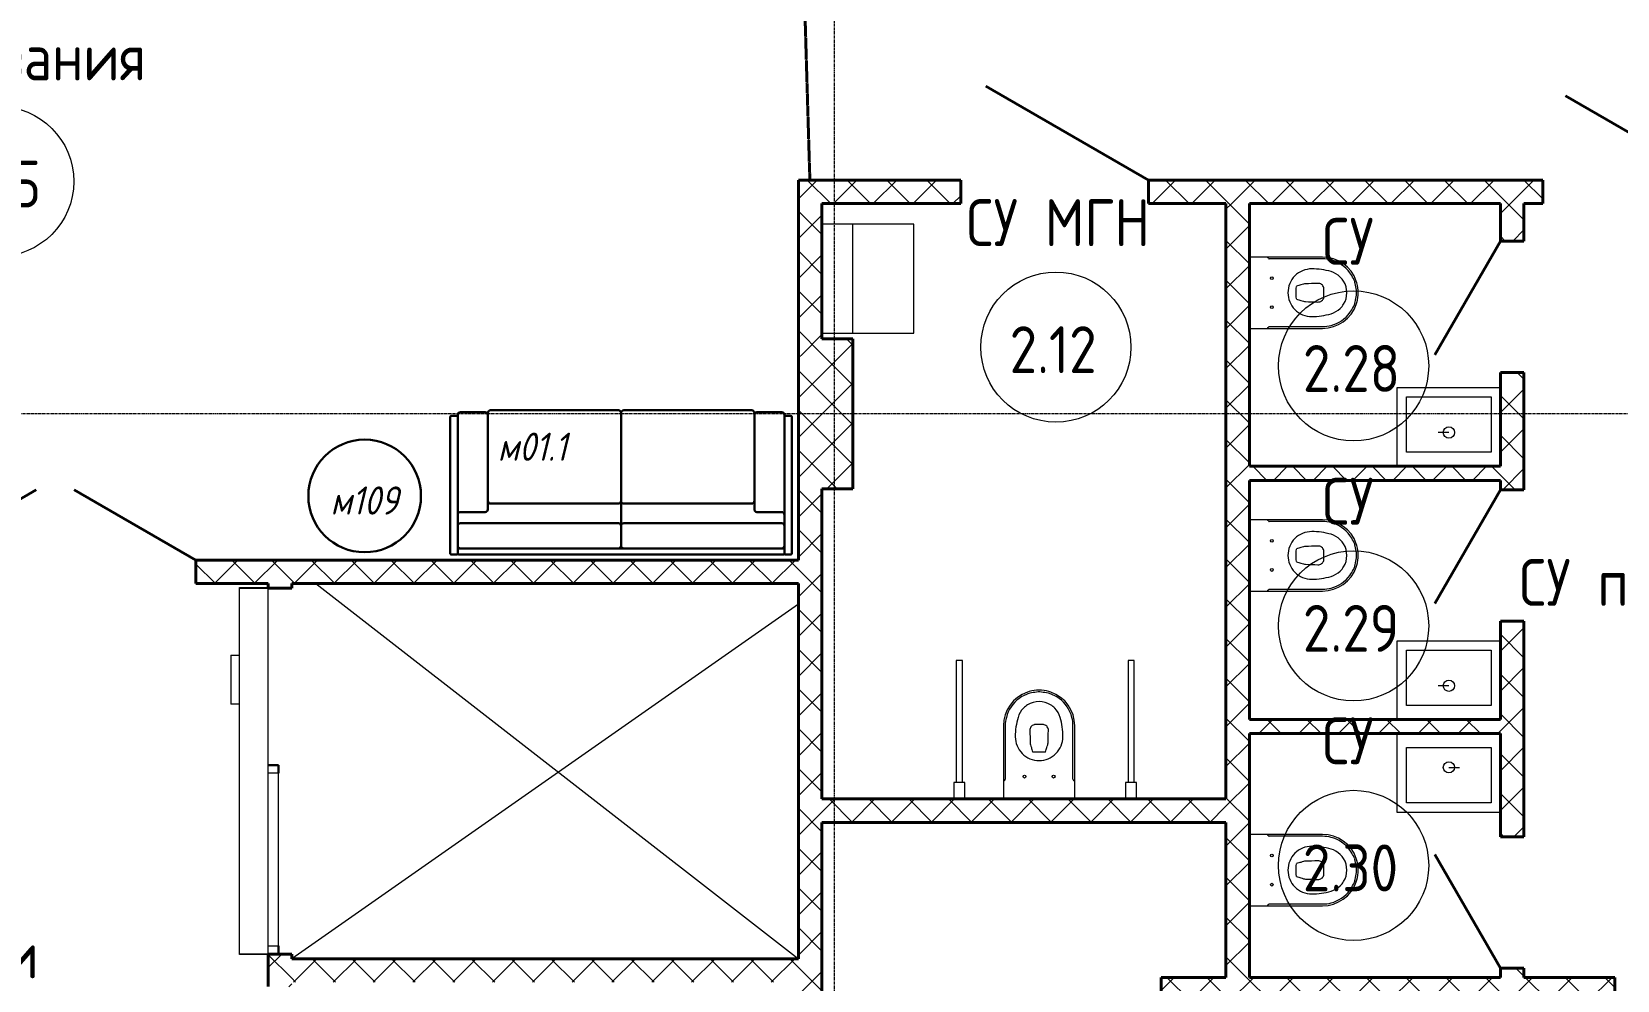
# Model space of a CAD drawing. Header units: millimetres. Extents: x -32954 to 151739, y -65671 to 56243.
# Drawn here: x -12325 to -3878, y -32774 to -27718 of the extents above; entities that cross this region are included whole.
import ezdxf

# ---------------------------------------------------------------- set-up
doc = ezdxf.new("R2010")
doc.units = ezdxf.units.MM
doc.linetypes.add('ADSK_Линия сетки', pattern=[21, 12, -3, 3, -3])
doc.linetypes.add('ADSK_Штрих_ш3 п1_5', pattern=[4.5, 3, -1.5])
doc.layers.add('_Разделитель помещений_', color=4, linetype='ADSK_Штрих_ш3 п1_5', lineweight=40, true_color=0x00ffff)
doc.layers.add('Линии', color=7, linetype='Continuous', lineweight=9, true_color=0x00a600)
for name, color, linetype, lineweight in [('I-FURN-IDEN', 7, 'Continuous', 9), ('SANINDUSA', 7, 'Continuous', 9), ('Двери', 7, 'Continuous', 18), ('Марки помещений', 7, 'Continuous', 18), ('Обобщенные модели', 7, 'Continuous', 18), ('Оси', 7, 'Continuous', 9), ('Панель', 7, 'Continuous', 30), ('Сантехнические приборы', 7, 'Continuous', 18), ('Стены разрез', 7, 'Continuous', 40), ('ТХ_оборудование', 6, 'Continuous', 30)]:
    doc.layers.add(name, color=color, linetype=linetype, lineweight=lineweight)
doc.styles.add('GOST Common', font='GOST_Common.ttf', dxfattribs={"width": 0.9, "height": 250})
doc.styles.add('GOST Common_I', font='GOST_Common Italic.ttf', dxfattribs={"width": 0.9, "height": 150})
pattern_1 = [(45, (-4e-12, -22914.43), (-106.066, 106.066), []), (135, (-4e-12, -22914.43), (-106.066, -106.066), [])]

# ---------------------------------------------------------------- blocks, each defined once
blk = doc.blocks.new('AC_Дверь_Однопольная_ПВХ - 960х2080h В Вл Л с доводчиком-253726-В_АР_ПЭ_02 Этаж')
at = {"layer": 'Панель'}
blk.add_line((500, 62.5), (-366, 562.5), dxfattribs=at)
blk = doc.blocks.new('AC_Дверь_Двупольная_ПВХ - 1460х2080h Н О-626969-В_АР_ПЭ_02 Этаж')
at = {"layer": 'Панель'}
for p, q in [((-750, 62.5), (-100.5, 437.5)), ((750, 62.5), (100.5, 437.5))]:
    blk.add_line(p, q, dxfattribs=at)
blk = doc.blocks.new('SlidingDoor-dormakaba-AL501_SingleSliding-WallHosted - Aluminium Framed Door - Sliding Right to Left-632987-В_АР_ПЭ_02 Этаж')
at = {"layer": 'Двери'}
for p, q in [((617.5, 260.9), (357.5, 260.9)), ((357.5, 245.9), (357.5, 260.9)), ((617.5, 260.9), (617.5, 245.9)), ((-978, 62.5), (-978, 215.9)), ((-978, 215.9), (-975, 215.9)), ((-975, 215.9), (-975, 62.5)), ((-975, 62.5), (-975, 215.9)), ((-975, 215.9), (975, 215.9)), ((357.5, 215.9), (357.5, 245.9)), ((617.5, 245.9), (617.5, 215.9)), ((975, 62.5), (975, 215.9)), ((975, 215.9), (978, 215.9)), ((975, 215.9), (975, 62.5)), ((978, 215.9), (978, 62.5)), ((-975, 62.5), (-978, 62.5)), ((-975, 62.5), (975, 62.5)), ((-931, 62.5), (-931, 8)), ((-931, 8), (-11.5, 8)), ((-11.5, 8), (-11.5, 62.5)), ((978, 62.5), (975, 62.5))]:
    blk.add_line(p, q, dxfattribs=at)
at = {"layer": 'Двери', "lineweight": 30}
for p, q in [((-975, 8), (-975, 62.5)), ((-931, 8), (-975, 8)), ((32.5, 8), (-11.5, 8)), ((32.5, 62.5), (32.5, 8))]:
    blk.add_line(p, q, dxfattribs=at)
blk = doc.blocks.new('Mediclinics_Vertical stainless steel swing grab bar_BG0900x - BG0900C-228125-В_АР_ПЭ_02 Этаж')
at = {"layer": 'Обобщенные модели'}
for p, q in [((-7399, -8155.3), (-7399, -8805.3)), ((-7367, -8155.3), (-7399, -8155.3)), ((-7367, -8805.3), (-7367, -8155.3)), ((-7412.5, -8805.3), (-7412.5, -8890.3)), ((-7353.5, -8805.3), (-7412.5, -8805.3)), ((-7353.5, -8890.3), (-7353.5, -8805.3)), ((-7433, -8890.3), (-7433, -8893.3)), ((-7333, -8890.3), (-7433, -8890.3)), ((-7414.7, -8890.3), (-7421.2, -8890.3)), ((-7421.2, -8890.3), (-7414.7, -8890.3)), ((-7414.7, -8890.3), (-7421.2, -8890.3)), ((-7421.2, -8890.3), (-7414.7, -8890.3)), ((-7414.7, -8890.3), (-7421.2, -8890.3)), ((-7421.2, -8890.3), (-7414.7, -8890.3)), ((-7344.7, -8890.3), (-7351.2, -8890.3)), ((-7351.2, -8890.3), (-7344.7, -8890.3)), ((-7344.7, -8890.3), (-7351.2, -8890.3)), ((-7351.2, -8890.3), (-7344.7, -8890.3)), ((-7344.7, -8890.3), (-7351.2, -8890.3)), ((-7351.2, -8890.3), (-7344.7, -8890.3)), ((-7333, -8893.3), (-7333, -8890.3))]:
    blk.add_line(p, q, dxfattribs=at)
blk = doc.blocks.new('Sanitary_Toilets_Sanindusa_New-WC-Care-F-D-Low-Level-Toilet - SanitaSimplesNewWccareDc129011004-293511-В_АР_ПЭ_02 Этаж')
at = {"layer": 'SANINDUSA'}
for p, q in [((72.9, 635.2), (62.7, 632)), ((187.3, 632), (177.1, 635.2)), ((-55.3, 452.5), (-55.3, 168.1)), ((305.3, 168.1), (305.3, 452.5))]:
    blk.add_line(p, q, dxfattribs=at)
at = {"layer": 'SANINDUSA', "flags": 128}
for points in [[(184.3, 623.3), (179.5, 624.7), (174.7, 625.7), (164.9, 627.6), (156, 629.4), (147.1, 630.9), (138.2, 632.2), (129.2, 633.1), (125, 633.4), (125.1, 633.4), (124.9, 633.4), (120.8, 633.1), (111.8, 632.2), (102.8, 630.9), (93.9, 629.3), (85.1, 627.6), (75.3, 625.7), (70.5, 624.7), (65.7, 623.3)], [(-65, 452.5), (-65, 202.7), (-65, 162.4), (-65, 72.5)], [(159.7, 312.6), (159.7, 312.7), (161.5, 319.3), (163.2, 325.7), (164.8, 331), (166.3, 336.1), (168.7, 343.8), (170.9, 351.2), (172, 356), (172.5, 361.2), (173, 377.5), (173.5, 393.8), (174.1, 410.3), (174.7, 426.8), (174.5, 432.2), (173.4, 437.5), (171.5, 442.5), (168.7, 447.1), (165.3, 451), (161.3, 454.3), (156.9, 456.7), (152.2, 458.2), (148.7, 458.8), (145.1, 459), (125, 458.9), (104.9, 459), (101.3, 458.8), (97.8, 458.2), (93.1, 456.7), (88.7, 454.3), (84.7, 451), (81.3, 447.1), (78.5, 442.5), (76.6, 437.5), (75.5, 432.2), (75.3, 426.8), (75.9, 410.3), (76.5, 393.8), (77, 377.5), (77.5, 361.2), (78, 356), (79.1, 351.2), (81.3, 343.8), (83.7, 336.1), (85.2, 331), (86.8, 325.7), (88.5, 319.3), (90.3, 312.7), (90.3, 312.6)], [(315, 72.5), (315, 162.4), (315, 202.7), (315, 452.5)], [(158.3, 312.5), (147.2, 312.3), (137.7, 312.2), (128.1, 312.1), (125, 312.1), (121.9, 312.1), (112.3, 312.2), (102.8, 312.3), (91.7, 312.5)]]:
    blk.add_lwpolyline(points, dxfattribs=at)
at = {"layer": 'SANINDUSA'}
for centre in [(47.5, 181.5), (202.5, 181.5)]:
    blk.add_circle(centre, 7.5, dxfattribs=at)
for centre, radius, start, end in [((125, 452.5), 190, 109.13881, 180), ((125, 452.5), 180.3, 126.1419, 165.50605), ((135.4, 437.5), 198.5, 115.58106, 126.01768), ((122.6, 465.5), 167.8, 109.83255, 115.77159), ((125, 452.5), 190, 74.0853, 105.9147), ((127.4, 465.5), 167.7, 64.22811, 70.16775), ((125, 452.5), 190, 0, 70.86119), ((114.6, 437.5), 198.5, 53.98103, 64.42023), ((125, 452.5), 180.3, 14.49395, 53.8581), ((125, 464.5), 117, 135.50354, 163.7398), ((125, 464.5), 117, 121.54588, 135.50354), ((125, 464.5), 117, 90, 121.54588), ((125, 464.5), 117, 58.45411, 90), ((125, 464.5), 117, 44.49646, 58.45411), ((125, 464.5), 117, 16.2602, 44.49646), ((124.8, 452.5), 180.1, 165.47845, 179.98577), ((365, 394.5), 367, 163.7398, 179.99999), ((-115, 394.5), 367, 0.00001, 16.2602), ((125, 452.4), 180.3, 0.02083, 14.51495), ((125, 394.5), 127, 179.99999, 270), ((125, 394.5), 127, 270, 0.00001), ((-61.6, 162.4), 3.44, 179.7156, 283.84385), ((-55.9, 159.4), 4.87, 120.6298, 184.2515), ((-60.2, 168.2), 4.95, 292.13188, 359.61781), ((310.2, 168.2), 4.95, 180.38219, 247.86812), ((305.9, 159.4), 4.87, 355.7485, 59.3702), ((311.6, 162.4), 3.45, 256.35029, 0.09025), ((-55, 72.5), 10, 180, 270), ((305, 72.5), 10, 270, 0)]:
    blk.add_arc(centre, radius, start, end, dxfattribs=at)
blk = doc.blocks.new('AC_Дверь_Однопольная_ДеревяннаяВнутренняя_ГОСТ6629-88 - 660х2080h Л-641999-В_АР_ПЭ_02 Этаж')
at = {"layer": 'Панель'}
blk.add_line((350, 62.5), (-256.2, 412.5), dxfattribs=at)
blk = doc.blocks.new('AC_Дверь_Однопольная_ПВХ - 860х2080h М Л-639419-В_АР_ПЭ_02 Этаж')
at = {"layer": 'Панель'}
blk.add_line((450, 62.5), (-329.4, 512.5), dxfattribs=at)
blk = doc.blocks.new('ADSK_Умывальник_Полукруглый_Керамический_ГОСТ 30493-96 - 4-ой величины-129124-В_АР_ПЭ_02 Этаж')
at = {"layer": 'Сантехнические приборы', "lineweight": 9}
for p, q in [((-7625, -5830), (-8115, -5830)), ((-7950, -6410), (-7950, -5830)), ((-7625, -6410), (-7625, -5830)), ((-8115, -6410), (-7625, -6410))]:
    blk.add_line(p, q, dxfattribs=at)
blk = doc.blocks.new('Sanitary_Toilets_Sanindusa_New-WC-Care-F-D-Low-Level-Toilet - SanitaSimplesNewWccareDc129011004-639918-В_АР_ПЭ_02 Этаж')
at = {"layer": 'SANINDUSA'}
for p, q in [((72.9, 635.2), (62.7, 632)), ((187.3, 632), (177.1, 635.2)), ((-55.3, 452.5), (-55.3, 168.1)), ((305.3, 168.1), (305.3, 452.5))]:
    blk.add_line(p, q, dxfattribs=at)
at = {"layer": 'SANINDUSA', "flags": 128}
for points in [[(184.3, 623.3), (179.5, 624.7), (174.7, 625.7), (164.9, 627.6), (156, 629.4), (147.1, 630.9), (138.2, 632.2), (129.2, 633.1), (125, 633.4), (125.1, 633.4), (124.9, 633.4), (120.8, 633.1), (111.8, 632.2), (102.8, 630.9), (93.9, 629.3), (85.1, 627.6), (75.3, 625.7), (70.5, 624.7), (65.7, 623.3)], [(-65, 452.5), (-65, 202.7), (-65, 162.4), (-65, 72.5)], [(159.7, 312.6), (159.7, 312.7), (161.5, 319.3), (163.2, 325.7), (164.8, 331), (166.3, 336.1), (168.7, 343.8), (170.9, 351.2), (172, 356), (172.5, 361.2), (173, 377.5), (173.5, 393.8), (174.1, 410.3), (174.7, 426.8), (174.5, 432.2), (173.4, 437.5), (171.5, 442.5), (168.7, 447.1), (165.3, 451), (161.3, 454.3), (156.9, 456.7), (152.2, 458.2), (148.7, 458.8), (145.1, 459), (125, 458.9), (104.9, 459), (101.3, 458.8), (97.8, 458.2), (93.1, 456.7), (88.7, 454.3), (84.7, 451), (81.3, 447.1), (78.5, 442.5), (76.6, 437.5), (75.5, 432.2), (75.3, 426.8), (75.9, 410.3), (76.5, 393.8), (77, 377.5), (77.5, 361.2), (78, 356), (79.1, 351.2), (81.3, 343.8), (83.7, 336.1), (85.2, 331), (86.8, 325.7), (88.5, 319.3), (90.3, 312.7), (90.3, 312.6)], [(315, 72.5), (315, 162.4), (315, 202.7), (315, 452.5)], [(158.3, 312.5), (147.2, 312.3), (137.7, 312.2), (128.1, 312.1), (125, 312.1), (121.9, 312.1), (112.3, 312.2), (102.8, 312.3), (91.7, 312.5)]]:
    blk.add_lwpolyline(points, dxfattribs=at)
at = {"layer": 'SANINDUSA'}
for centre in [(47.5, 181.5), (202.5, 181.5)]:
    blk.add_circle(centre, 7.5, dxfattribs=at)
for centre, radius, start, end in [((125, 452.5), 190, 109.13881, 180), ((125, 452.5), 180.3, 126.1419, 165.50605), ((135.4, 437.5), 198.5, 115.58106, 126.01768), ((122.6, 465.5), 167.8, 109.83255, 115.77159), ((125, 452.5), 190, 74.0853, 105.9147), ((127.4, 465.5), 167.7, 64.22811, 70.16775), ((125, 452.5), 190, 0, 70.86119), ((114.6, 437.5), 198.5, 53.98103, 64.42023), ((125, 452.5), 180.3, 14.49395, 53.8581), ((125, 464.5), 117, 135.50354, 163.7398), ((125, 464.5), 117, 121.54588, 135.50354), ((125, 464.5), 117, 90, 121.54588), ((125, 464.5), 117, 58.45411, 90), ((125, 464.5), 117, 44.49646, 58.45411), ((125, 464.5), 117, 16.2602, 44.49646), ((124.8, 452.5), 180.1, 165.47845, 179.98577), ((365, 394.5), 367, 163.7398, 179.99999), ((-115, 394.5), 367, 0.00001, 16.2602), ((125, 452.4), 180.3, 0.02083, 14.51495), ((125, 394.5), 127, 179.99999, 270), ((125, 394.5), 127, 270, 0.00001), ((-61.6, 162.4), 3.44, 179.7156, 283.84385), ((-55.9, 159.4), 4.87, 120.6298, 184.2515), ((-60.2, 168.2), 4.95, 292.13188, 359.61781), ((310.2, 168.2), 4.95, 180.38219, 247.86812), ((305.9, 159.4), 4.87, 355.7485, 59.3702), ((311.6, 162.4), 3.45, 256.35029, 0.09025), ((-55, 72.5), 10, 180, 270), ((305, 72.5), 10, 270, 0)]:
    blk.add_arc(centre, radius, start, end, dxfattribs=at)
blk = doc.blocks.new('ADSK_Умывальник со смесителем - Умывальник-246140-В_АР_ПЭ_02 Этаж')
at = {"layer": 'Сантехнические приборы'}
for p, q in [((275, 0), (275, -420)), ((-225, -370), (-225, -75)), ((-225, -75), (225, -75)), ((225, -75), (225, -370)), ((0, -180), (57, -180)), ((275, -420), (-275, -420)), ((225, -370), (-225, -370))]:
    blk.add_line(p, q, dxfattribs=at)
blk.add_circle((0, -180), 30, dxfattribs=at)
blk = doc.blocks.new('ADSK_Умывальник со смесителем - Умывальник-V4-В_АР_ПЭ_02 Этаж')
at = {"layer": 'Сантехнические приборы'}
for p, q in [((-275, -420), (-275, 0)), ((-225, -370), (-225, -75)), ((-225, -75), (225, -75)), ((225, -75), (225, -370)), ((0, -180), (57, -180)), ((275, -420), (-275, -420)), ((225, -370), (-225, -370))]:
    blk.add_line(p, q, dxfattribs=at)
blk.add_circle((0, -180), 30, dxfattribs=at)
blk = doc.blocks.new('AC_Дверь_Однопольная_ДеревяннаяВнутренняя_ГОСТ6629-88 - 660х2080h-643315-В_АР_ПЭ_02 Этаж')
at = {"layer": 'Панель'}
blk.add_line((-350, 62.5), (256.2, 412.5), dxfattribs=at)
blk = doc.blocks.new('ADSK_Марка_Помещение_2_ГОСТ21-501-2011 - Имя и Категория-86712-В_АР_ПЭ_02 Этаж')
at = {"layer": 'Марки помещений'}
blk.add_circle((0, 0), 4, dxfattribs=at)
blk = doc.blocks.new('Диван 3 местный 1810')
at = {"layer": 'ТХ_оборудование', "ltscale": 60}
for p, q in [((140445.3, 454735.3), (140445.3, 454007.3)), ((140450.3, 454740.3), (140480.3, 454740.3)), ((140485.3, 454735.3), (140485.3, 453996.3)), ((140490.3, 454740.3), (140985.3, 454740.3)), ((141355.3, 454740.3), (140985.3, 454740.3)), ((141355.3, 454740.3), (141725.3, 454740.3)), ((142220.3, 454740.3), (141725.3, 454740.3)), ((142225.3, 454735.3), (142225.3, 453996.3)), ((142260.3, 454740.3), (142230.3, 454740.3)), ((142265.3, 454735.3), (142265.3, 454007.3)), ((140485.3, 454708.2), (140985.3, 454708.2)), ((141355.3, 454708.2), (140985.3, 454708.2)), ((141355.3, 454708.2), (141725.3, 454708.2)), ((141355.3, 454694.2), (141355.3, 453986.3)), ((142225.3, 454708.2), (141725.3, 454708.2)), ((140499.3, 454574.2), (140985.3, 454574.2)), ((141341.3, 454574.2), (140985.3, 454574.2)), ((141369.3, 454574.2), (141725.3, 454574.2)), ((142211.3, 454574.2), (141725.3, 454574.2)), ((140499.3, 454515), (140631.3, 454515)), ((140645.3, 454501), (140645.3, 453986.3)), ((140659.3, 454469.7), (140985.3, 454469.7)), ((141341.3, 454469.7), (140985.3, 454469.7)), ((141355.3, 454501), (141355.3, 453986.3)), ((141369.3, 454469.7), (141725.3, 454469.7)), ((142051.3, 454469.7), (141725.3, 454469.7)), ((142065.3, 454501), (142065.3, 453986.3)), ((142211.3, 454515), (142079.3, 454515)), ((140450.3, 454002.3), (140480.3, 454002.3)), ((140499.3, 453982.3), (140631.3, 453982.3)), ((140659.3, 453972.3), (140985.3, 453972.3)), ((141341.3, 453972.3), (140985.3, 453972.3)), ((141369.3, 453972.3), (141725.3, 453972.3)), ((142051.3, 453972.3), (141725.3, 453972.3)), ((142211.3, 453982.3), (142079.3, 453982.3)), ((142260.3, 454002.3), (142230.3, 454002.3))]:
    blk.add_line(p, q, dxfattribs=at)
for centre, radius, start, end in [((140450.3, 454735.3), 5, 90, 180), ((140480.3, 454735.3), 5, 0, 90), ((140490.3, 454735.3), 5, 90, 180), ((142220.3, 454735.3), 5, 0, 90), ((142230.3, 454735.3), 5, 90, 180), ((142260.3, 454735.3), 5, 0, 90), ((140499.3, 454694.2), 14, 90, 180), ((141341.3, 454694.2), 14, 0, 90), ((141369.3, 454694.2), 14, 90, 180), ((142211.3, 454694.2), 14, 0, 90), ((140499.3, 454588.2), 14, 180, 270), ((141341.3, 454588.2), 14, 270, 0), ((141369.3, 454588.2), 14, 180, 270), ((142211.3, 454588.2), 14, 270, 0), ((140499.3, 454529), 14, 180, 270), ((140631.3, 454501), 14, 0, 90), ((140659.3, 454455.7), 14, 90, 180), ((141341.3, 454455.7), 14, 0, 90), ((141369.3, 454455.7), 14, 90, 180), ((142051.3, 454455.7), 14, 0, 90), ((142079.3, 454501), 14, 90, 180), ((142211.3, 454529), 14, 270, 0), ((140450.3, 454007.3), 5, 180, 270), ((140480.3, 454007.3), 5, 270, 0), ((140499.3, 453996.3), 14, 180, 270), ((140631.3, 453996.3), 14, 270, 0), ((140659.3, 453986.3), 14, 180, 270), ((141341.3, 453986.3), 14, 270, 0), ((141369.3, 453986.3), 14, 180, 270), ((142051.3, 453986.3), 14, 270, 0), ((142079.3, 453996.3), 14, 180, 270), ((142211.3, 453996.3), 14, 270, 0), ((142230.3, 454007.3), 5, 180, 270), ((142260.3, 454007.3), 5, 270, 0)]:
    blk.add_arc(centre, radius, start, end, dxfattribs=at)

msp = doc.modelspace()

# ---------------------------------------------------------------- hatches: boundary and pattern name
at = {"layer": 'Стены разрез', "lineweight": 9}
h = msp.add_hatch(dxfattribs=at)
h.set_pattern_fill('FP_1', color=256, style=0, pattern_type=2)
h.set_pattern_definition(pattern_1)
h.paths.add_polyline_path([(-150, -28634.4), (-150, -28509.4), (-300, -28509.4), (-300, -28634.4), (-170, -28634.4)])
h.paths.add_polyline_path([(-1200, -28634.4), (-1200, -28509.4), (-3375, -28509.4), (-3375, -28634.4), (-1616.1, -28634.4)])
h.paths.add_polyline_path([(-5837.5, -28634.4), (-4275, -28634.4), (-4275, -28509.4), (-6375, -28509.4), (-6375, -28634.4), (-5962.5, -28634.4)])
h.paths.add_polyline_path([(-8115, -28634.4), (-7375, -28634.4), (-7375, -28509.4), (-8240, -28509.4), (-8240, -28634.4)])
h = msp.add_hatch(dxfattribs=at)
h.set_pattern_fill('FP_1', color=256, style=0, pattern_type=2)
h.set_pattern_definition(pattern_1)
h.paths.add_polyline_path([(-8115, -29434.4), (-8115, -28634.4), (-8240, -28634.4), (-8240, -29434.4)])
h = msp.add_hatch(dxfattribs=at)
h.set_pattern_fill('FP_1', color=256, style=0, pattern_type=2)
h.set_pattern_definition(pattern_1)
h.paths.add_polyline_path([(-5837.5, -32759.4), (-5837.5, -28634.4), (-5962.5, -28634.4), (-5962.5, -32759.4)])
h = msp.add_hatch(dxfattribs=at)
h.set_pattern_fill('FP_1', color=256, style=0, pattern_type=2)
h.set_pattern_definition(pattern_1)
h.paths.add_polyline_path([(-4375, -32759.4), (-4375, -32709.4), (-4500, -32709.4), (-4500, -32759.4)])
h.paths.add_polyline_path([(-4500, -32009.4), (-4375, -32009.4), (-4375, -30859.4), (-4500, -30859.4), (-4500, -31459.1)])
h.paths.add_polyline_path([(-4500, -30159.4), (-4375, -30159.4), (-4375, -29534.4), (-4500, -29534.4), (-4500, -30109.4)])
h.paths.add_polyline_path([(-4375, -28834.4), (-4375, -28634.4), (-4500, -28634.4), (-4500, -28834.4)])
h = msp.add_hatch(dxfattribs=at)
h.set_pattern_fill('FP_1', color=256, style=0, pattern_type=2)
h.set_pattern_definition(pattern_1)
h.paths.add_polyline_path([(-8115, -30154.4), (-7950, -30154.4), (-7950, -29354.4), (-8115, -29354.4), (-8115, -29434.4)])
h = msp.add_hatch(dxfattribs=at)
h.set_pattern_fill('FP_1', color=256, style=0, pattern_type=2)
h.set_pattern_definition(pattern_1)
h.paths.add_polyline_path([(-8115, -30534.4), (-8115, -29434.4), (-8240, -29434.4), (-8240, -30534.4)])
h = msp.add_hatch(dxfattribs=at)
h.set_pattern_fill('FP_1', color=256, style=0, pattern_type=2)
h.set_pattern_definition(pattern_1)
h.paths.add_polyline_path([(-4500, -30109.4), (-4500, -30034.4), (-5837.5, -30034.4), (-5837.5, -30109.4)])
h = msp.add_hatch(dxfattribs=at)
h.set_pattern_fill('FP_1', color=256, style=0, pattern_type=2)
h.set_pattern_definition(pattern_1)
h.paths.add_polyline_path([(-11002.5, -30659.4), (-11002.5, -30534.4), (-11450, -30534.4), (-11450, -30659.4), (-11005.3, -30659.4)])
h.paths.add_polyline_path([(-12950, -30659.4), (-12950, -30534.4), (-15187.5, -30534.4), (-15187.5, -30659.4), (-15136.6, -30659.4)])
h = msp.add_hatch(dxfattribs=at)
h.set_pattern_fill('FP_1', color=256, style=0, pattern_type=2)
h.set_pattern_definition(pattern_1)
h.paths.add_polyline_path([(-8240, -30659.4), (-8115, -30659.4), (-8115, -30534.4), (-11002.5, -30534.4), (-11002.5, -30659.4), (-9127.5, -30659.4)])
h = msp.add_hatch(dxfattribs=at)
h.set_pattern_fill('FP_1', color=256, style=0, pattern_type=2)
h.set_pattern_definition(pattern_1)
h.paths.add_polyline_path([(-11065, -34809.4), (-10940, -34809.4), (-10940, -34759.4), (-11065, -34759.4), (-11065, -34798.8)])
h.paths.add_polyline_path([(-11065, -32809.4), (-10940, -32809.4), (-10940, -32634.4), (-11065, -32634.4), (-11065, -32806.4)])
h.paths.add_polyline_path([(-11005.3, -30684.4), (-10940, -30684.4), (-10940, -30659.4), (-11065, -30659.4), (-11065, -30684.4)])
h = msp.add_hatch(dxfattribs=at)
h.set_pattern_fill('FP_1', color=256, style=0, pattern_type=2)
h.set_pattern_definition(pattern_1)
h.paths.add_polyline_path([(-8115, -34809.4), (-8115, -30659.4), (-8240, -30659.4), (-8240, -34809.4)])
h = msp.add_hatch(dxfattribs=at)
h.set_pattern_fill('FP_1', color=256, style=0, pattern_type=2)
h.set_pattern_definition(pattern_1)
h.paths.add_polyline_path([(-4500, -31459.1), (-4500, -31384.1), (-5837.5, -31384.1), (-5837.5, -31459.1)])
h = msp.add_hatch(dxfattribs=at)
h.set_pattern_fill('FP_1', color=256, style=0, pattern_type=2)
h.set_pattern_definition(pattern_1)
h.paths.add_polyline_path([(-5962.5, -31932.7), (-5962.5, -31807.7), (-8115, -31807.7), (-8115, -31932.7), (-6123, -31932.7)])
h = msp.add_hatch(dxfattribs=at)
h.set_pattern_fill('FP_1', color=256, style=0, pattern_type=2)
h.set_pattern_definition(pattern_1)
h.paths.add_polyline_path([(-8240, -32784.4), (-8240, -32659.4), (-10940, -32659.4), (-10940, -32784.4), (-9127.5, -32784.4)])
h = msp.add_hatch(dxfattribs=at)
h.set_pattern_fill('FP_1', color=256, style=0, pattern_type=2)
h.set_pattern_definition(pattern_1)
h.paths.add_polyline_path([(-2915.1, -32884.4), (-2915.1, -32759.4), (-2990, -32759.4), (-2990, -32884.4)])
h.paths.add_polyline_path([(-3890, -32884.4), (-3890, -32759.4), (-6307.3, -32759.4), (-6307.3, -32884.4), (-6123, -32884.4)])

# ---------------------------------------------------------------- linework, layer by layer
at = {"layer": '_Разделитель помещений_'}
msp.add_line((-8179.3, -28509.4), (-8240, -26444.4), dxfattribs=at)
at = {"layer": 'Линии'}
for p, q in [((-10811.4, -30659.4), (-8240, -32659.4)), ((-8240, -30768.9), (-10940, -32659.4))]:
    msp.add_line(p, q, dxfattribs=at)
at = {"layer": 'Оси', "linetype": 'ADSK_Линия сетки'}
for p, q in [((-8050, -18626.6), (-8050, -37414.4)), ((2299.7, -29754.4), (-32136.4, -29754.4))]:
    msp.add_line(p, q, dxfattribs=at)
at = {"layer": 'Стены разрез'}
for p, q in [((-7375, -28509.4), (-8240, -28509.4)), ((-8240, -28509.4), (-8240, -30534.4)), ((-7375, -28634.4), (-7375, -28509.4)), ((-4275, -28509.4), (-6375, -28509.4)), ((-6375, -28509.4), (-6375, -28634.4)), ((-4275, -28634.4), (-4275, -28509.4)), ((-8115, -28634.4), (-7375, -28634.4)), ((-8115, -29354.4), (-8115, -28634.4)), ((-6375, -28634.4), (-5962.5, -28634.4)), ((-5962.5, -28634.4), (-5962.5, -31807.7)), ((-5837.5, -28634.4), (-4500, -28634.4)), ((-5837.5, -30034.4), (-5837.5, -28634.4)), ((-4500, -28634.4), (-4500, -28834.4)), ((-4375, -28834.4), (-4375, -28634.4)), ((-4375, -28634.4), (-4275, -28634.4)), ((-4500, -28834.4), (-4375, -28834.4)), ((-7950, -29354.4), (-8115, -29354.4)), ((-7950, -30154.4), (-7950, -29354.4)), ((-4375, -29534.4), (-4500, -29534.4)), ((-4500, -29534.4), (-4500, -30034.4)), ((-4375, -30159.4), (-4375, -29534.4)), ((-4500, -30034.4), (-5837.5, -30034.4)), ((-8115, -30154.4), (-7950, -30154.4)), ((-8115, -31807.7), (-8115, -30154.4)), ((-5837.5, -31384.1), (-5837.5, -30109.4)), ((-5837.5, -30109.4), (-4500, -30109.4)), ((-4500, -30109.4), (-4500, -30159.4)), ((-4500, -30159.4), (-4375, -30159.4)), ((-11450, -30534.4), (-11450, -30659.4)), ((-8240, -30534.4), (-11450, -30534.4)), ((-11450, -30659.4), (-11065, -30659.4)), ((-11065, -30659.4), (-11065, -30681.4)), ((-10940, -30684.4), (-10940, -30659.4)), ((-10940, -30659.4), (-8240, -30659.4)), ((-8240, -30659.4), (-8240, -32659.4)), ((-11065, -30684.4), (-10940, -30684.4)), ((-4375, -30859.4), (-4500, -30859.4)), ((-4500, -30859.4), (-4500, -31384.1)), ((-4375, -32009.4), (-4375, -30859.4)), ((-4500, -31384.1), (-5837.5, -31384.1)), ((-5837.5, -32759.4), (-5837.5, -31459.1)), ((-5837.5, -31459.1), (-4500, -31459.1)), ((-4500, -31459.1), (-4500, -32009.4)), ((-5962.5, -31807.7), (-8115, -31807.7)), ((-8115, -34789.4), (-8115, -31932.7)), ((-8115, -31932.7), (-5962.5, -31932.7)), ((-5962.5, -31932.7), (-5962.5, -32759.4)), ((-4500, -32009.4), (-4375, -32009.4)), ((-10940, -32634.4), (-11065, -32634.4)), ((-11065, -32637.4), (-11065, -32806.4)), ((-10940, -32659.4), (-10940, -32634.4)), ((-8240, -32659.4), (-10940, -32659.4)), ((-6307.3, -32759.4), (-6307.3, -34789.4)), ((-5962.5, -32759.4), (-6307.3, -32759.4)), ((-4500, -32759.4), (-5837.5, -32759.4)), ((-4375, -32709.4), (-4500, -32709.4)), ((-4500, -32709.4), (-4500, -32759.4)), ((-4375, -32759.4), (-4375, -32709.4)), ((-3890, -32759.4), (-4375, -32759.4)), ((-3890, -32884.4), (-3890, -32759.4))]:
    msp.add_line(p, q, dxfattribs=at)
at = {"layer": 'ТХ_оборудование'}
msp.add_circle((-10551.2, -30192.6), 300, dxfattribs=at)

# ---------------------------------------------------------------- block references
at = {"layer": 'Двери'}
for name, p in [('AC_Дверь_Однопольная_ПВХ - 960х2080h В Вл Л с доводчиком-253726-В_АР_ПЭ_02 Этаж', (-6875, -28571.9)), ('AC_Дверь_Однопольная_ПВХ - 860х2080h М Л-639419-В_АР_ПЭ_02 Этаж', (-3825, -28571.9)), ('AC_Дверь_Двупольная_ПВХ - 1460х2080h Н О-626969-В_АР_ПЭ_02 Этаж', (-12200, -30596.9))]:
    msp.add_blockref(name, p, dxfattribs=at)
for name, p, rotation in [('AC_Дверь_Однопольная_ДеревяннаяВнутренняя_ГОСТ6629-88 - 660х2080h Л-641999-В_АР_ПЭ_02 Этаж', (-4437.5, -29184.4), 89.99999999999993), ('AC_Дверь_Однопольная_ДеревяннаяВнутренняя_ГОСТ6629-88 - 660х2080h Л-641999-В_АР_ПЭ_02 Этаж', (-4437.5, -30509.4), 89.99999999999993), ('SlidingDoor-dormakaba-AL501_SingleSliding-WallHosted - Aluminium Framed Door - Sliding Right to Left-632987-В_АР_ПЭ_02 Этаж', (-11002.5, -31659.4), 89.99999999999991), ('AC_Дверь_Однопольная_ДеревяннаяВнутренняя_ГОСТ6629-88 - 660х2080h-643315-В_АР_ПЭ_02 Этаж', (-4437.5, -32359.4), 89.99999999999993)]:
    msp.add_blockref(name, p, dxfattribs=dict(at, rotation=rotation))
at = {"layer": 'Марки помещений', "xscale": 99.99999999999993, "yscale": 99.99999999999993, "zscale": 99.99999999999993}
for p in [(-12501, -28516.3), (-6868.5, -29399.5), (-5282.3, -29499.5), (-5282.3, -30884.8), (-5282.3, -32161.6)]:
    msp.add_blockref('ADSK_Марка_Помещение_2_ГОСТ21-501-2011 - Имя и Категория-86712-В_АР_ПЭ_02 Этаж', p, dxfattribs=at)
at = {"layer": 'Обобщенные модели'}
for p in [(0, -22914.4), (915, -22914.4)]:
    msp.add_blockref('Mediclinics_Vertical stainless steel swing grab bar_BG0900x - BG0900C-228125-В_АР_ПЭ_02 Этаж', p, dxfattribs=at)
at = {"layer": 'Сантехнические приборы'}
for name, p in [('ADSK_Умывальник_Полукруглый_Керамический_ГОСТ 30493-96 - 4-ой величины-129124-В_АР_ПЭ_02 Этаж', (0, -22914.4)), ('Sanitary_Toilets_Sanindusa_New-WC-Care-F-D-Low-Level-Toilet - SanitaSimplesNewWccareDc129011004-293511-В_АР_ПЭ_02 Этаж', (-7083, -31870.2)), ('ADSK_Умывальник со смесителем - Умывальник-V4-В_АР_ПЭ_02 Этаж', (-4775, -31459.1))]:
    msp.add_blockref(name, p, dxfattribs=at)
for name, p, rotation in [('Sanitary_Toilets_Sanindusa_New-WC-Care-F-D-Low-Level-Toilet - SanitaSimplesNewWccareDc129011004-639918-В_АР_ПЭ_02 Этаж', (-5900, -28984.4), 269.9999999999999), ('ADSK_Умывальник со смесителем - Умывальник-246140-В_АР_ПЭ_02 Этаж', (-4775, -30034.4), 180), ('Sanitary_Toilets_Sanindusa_New-WC-Care-F-D-Low-Level-Toilet - SanitaSimplesNewWccareDc129011004-639918-В_АР_ПЭ_02 Этаж', (-5900, -30384.4), 269.9999999999999), ('ADSK_Умывальник со смесителем - Умывальник-246140-В_АР_ПЭ_02 Этаж', (-4775, -31384.1), 180), ('Sanitary_Toilets_Sanindusa_New-WC-Care-F-D-Low-Level-Toilet - SanitaSimplesNewWccareDc129011004-639918-В_АР_ПЭ_02 Этаж', (-5900, -32061.9), 269.9999999999999)]:
    msp.add_blockref(name, p, dxfattribs=dict(at, rotation=rotation))
at = {"layer": 'ТХ_оборудование', "color": 1, "rotation": 180}
msp.add_blockref('Диван 3 местный 1810', (132170.2, 424236.3), dxfattribs=at)

# ---------------------------------------------------------------- texts
at = {"layer": 'I-FURN-IDEN', "char_height": 150, "attachment_point": 1, "style": 'GOST Common_I'}
for s, insert, width in [('м01.1', (-9842.3, -29855.3), 346.329), ('м109', (-10733.1, -30141.9), 331.899)]:
    msp.add_mtext(s, dxfattribs=dict(at, insert=insert, width=width))
at = {"layer": 'Марки помещений', "lineweight": 9, "char_height": 250, "attachment_point": 1, "style": 'GOST Common'}
for s, insert, width in [('пребывания', (-13319.4, -27728), 1991.392), ('2.15', (-12747.8, -28404.9), 606.076), ('СУ', (-7344.8, -28610.8), 411.266), ('МГН', (-6928.1, -28610.8), 656.582), ('СУ', (-5448.9, -28710.8), 411.266), ('2.12', (-7115.3, -29288.1), 606.076), ('2.28', (-5552.9, -29388.1), 663.797), ('СУ', (-5448.9, -30096.2), 411.266), ('СУ', (-4399.7, -30528.6), 411.266), ('персонала', (-3983, -30528.6), 1767.721), ('2.29', (-5552.9, -30773.4), 663.797), ('СУ', (-5448.9, -31372.9), 411.266), ('2.30', (-5552.9, -32050.2), 663.797), ('безопасности', (-14011.6, -32513.7), 2337.721)]:
    msp.add_mtext(s, dxfattribs=dict(at, insert=insert, width=width))

doc.saveas('drawing.dxf')
